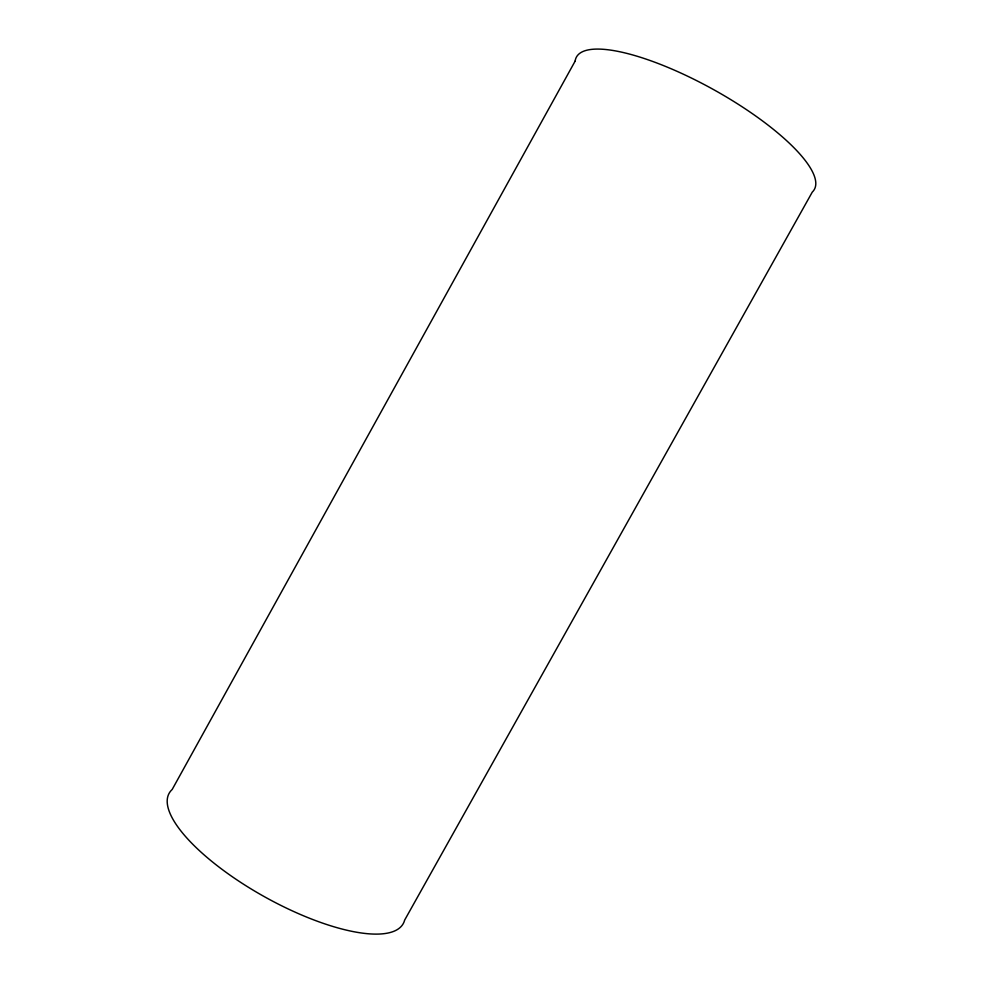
<?xml version="1.0" encoding="UTF-8"?>
<svg xmlns="http://www.w3.org/2000/svg" width="983" height="983" viewBox="0 0 983 983"><rect width="100%" height="100%" fill="white"/><g stroke="black" fill="none" stroke-linecap="round" stroke-linejoin="round"><path stroke-width="1.47" d="M575.141 61.118L172.16 789.509A133.971 44.002 29.1 0 0 263.37 896.115A133.971 44.002 29.1 0 0 404.64 920.113L812.302 192.066A136.133 38.214 29.1 0 0 712.552 89.035A136.133 38.214 29.1 0 0 575.141 61.118"/></g></svg>
